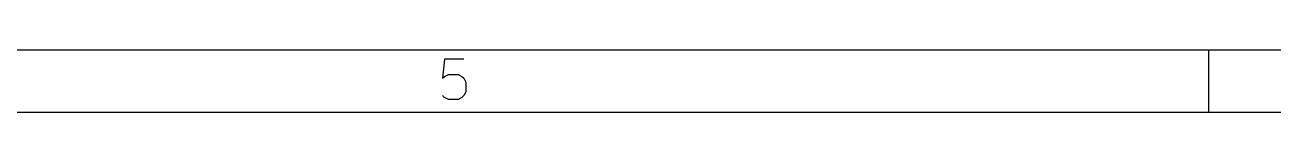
# Model space of a CAD drawing. Header units: millimetres. Extents: x 10 to 287, y -200 to -10.
# Drawn here: x 221.91 to 262.06, y -12 to -10 of the extents above; entities that cross this region are included whole.
import ezdxf

# ---------------------------------------------------------------- set-up
doc = ezdxf.new("R2010")
doc.units = ezdxf.units.MM
doc.layers.add('RED', color=14, linetype='CONTINUOUS')

msp = doc.modelspace()

# ---------------------------------------------------------------- linework, layer by layer
at = {"layer": 'RED', "linetype": 'CONTINUOUS'}
for p, q in [((10, -10), (287.0022, -10)), ((260, -12), (260, -10)), ((235.4081, -10.2937), (235.3462, -10.9127)), ((236.0271, -10.2937), (235.4081, -10.2937)), ((235.4081, -10.8508), (235.5319, -10.7889)), ((235.5319, -10.7889), (235.8414, -10.7889)), ((235.8414, -10.7889), (235.9652, -10.8508)), ((235.3462, -10.9127), (235.4081, -10.8508)), ((235.9652, -10.8508), (236.0271, -10.9127)), ((236.0271, -10.9127), (236.089, -11.0365)), ((236.089, -11.0365), (236.089, -11.346)), ((235.4081, -11.5318), (235.3462, -11.4698)), ((235.5319, -11.5937), (235.4081, -11.5318)), ((235.8414, -11.5937), (235.5319, -11.5937)), ((235.9652, -11.5318), (235.8414, -11.5937)), ((236.0271, -11.4698), (235.9652, -11.5318)), ((236.089, -11.346), (236.0271, -11.4698)), ((12, -12), (285.0022, -12))]:
    msp.add_line(p, q, dxfattribs=at)

doc.saveas('drawing.dxf')
